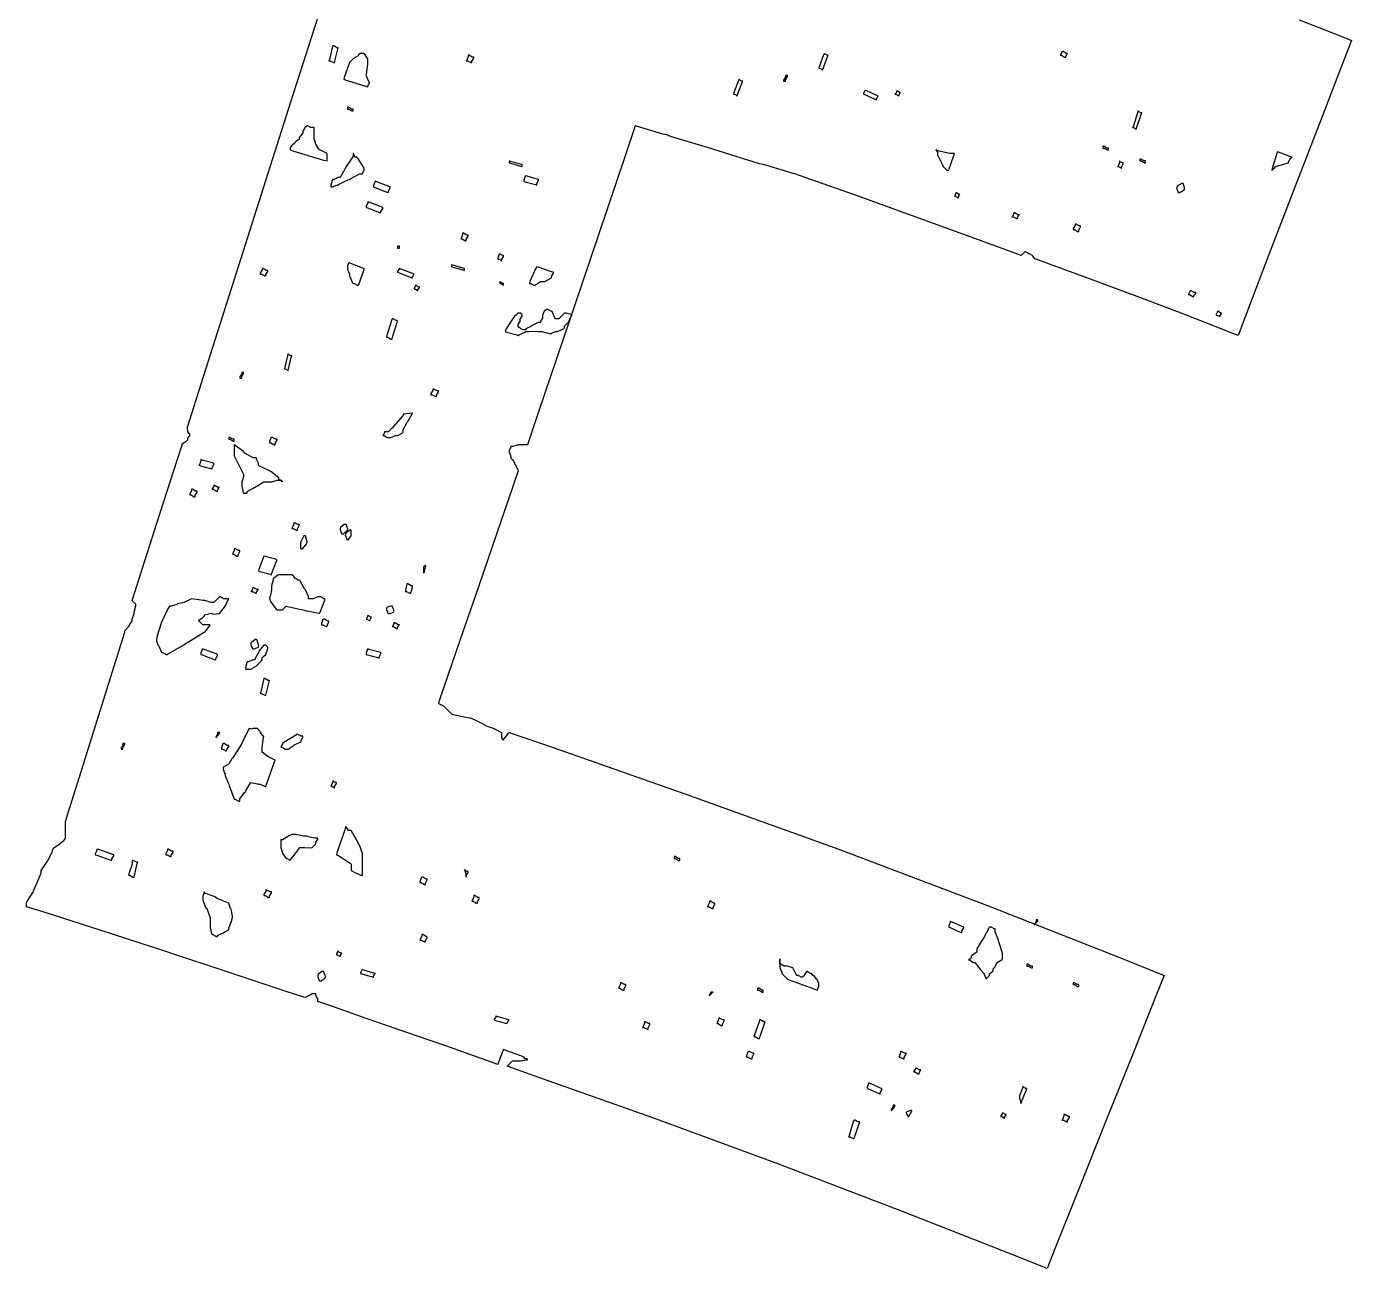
# Model space of a CAD drawing. Extents: x 54 to 303, y 49 to 296.
# Drawn here: x 267.97 to 293.16, y 236.01 to 259.63 of the extents above; entities that cross this region are included whole.
import ezdxf

# ---------------------------------------------------------------- set-up
doc = ezdxf.new("R2010")
doc.units = 0
doc.header["$MEASUREMENT"] = 0

msp = doc.modelspace()

# ---------------------------------------------------------------- linework, layer by layer
at = {"color": 7}
msp.add_lwpolyline([(292.162, 259.756), (292.91, 259.462), (293.158, 259.362), (293.015, 258.989), (292.584, 257.865), (292.082, 256.571), (291.58, 255.271), (291.148, 254.134), (291.006, 253.753), (290.747, 253.854), (289.968, 254.153), (289.083, 254.491), (288.198, 254.82), (287.42, 255.105), (287.161, 255.199), (287.143, 255.199), (287.099, 255.262), (287.091, 255.271), (287.091, 255.271), (287.037, 255.305), (287.021, 255.305), (287.011, 255.315), (286.964, 255.341), (286.949, 255.341), (286.939, 255.332), (286.887, 255.28), (286.879, 255.271), (286.588, 255.377), (285.72, 255.697), (284.726, 256.06), (283.732, 256.417), (282.864, 256.723), (282.575, 256.822), (282.547, 256.832), (282.046, 256.982), (281.976, 256.999), (281.904, 257.017), (281.136, 257.255), (281.058, 257.281), (280.978, 257.309), (280.212, 257.537), (280.142, 257.564), (280.07, 257.581), (279.567, 257.732), (279.54, 257.74), (279.338, 257.132), (278.518, 254.706), (277.698, 252.28), (277.496, 251.671), (277.452, 251.671), (277.352, 251.671), (277.319, 251.671), (277.301, 251.663), (277.207, 251.637), (277.177, 251.637), (277.177, 251.62), (277.151, 251.576), (277.143, 251.567), (277.143, 251.531), (277.151, 251.522), (277.177, 251.449), (277.177, 251.424), (277.177, 251.416), (277.203, 251.39), (277.213, 251.39), (277.221, 251.372), (277.309, 251.205), (277.319, 251.178), (277.217, 250.881), (276.913, 249.993), (276.56, 248.973), (276.207, 247.953), (275.903, 247.064), (275.802, 246.768), (275.802, 246.751), (275.898, 246.707), (275.908, 246.698), (275.916, 246.689), (275.978, 246.628), (275.978, 246.628), (275.978, 246.628), (276.039, 246.566), (276.049, 246.556), (276.057, 246.548), (276.321, 246.495), (276.365, 246.485), (276.41, 246.477), (276.674, 246.355), (276.684, 246.345), (276.692, 246.337), (276.842, 246.284), (276.86, 246.275), (276.877, 246.266), (277.001, 246.203), (277.001, 246.203), (277.001, 246.203), (277.001, 246.125), (277.001, 246.098), (277.001, 246.098), (277.027, 246.063), (277.037, 246.063), (277.045, 246.072), (277.133, 246.187), (277.143, 246.203), (277.983, 245.914), (280.507, 245.03), (283.395, 243.986), (286.27, 242.896), (288.765, 241.915), (289.595, 241.583), (289.446, 241.209), (288.999, 240.087), (288.484, 238.796), (287.967, 237.505), (287.521, 236.383), (287.373, 236.008), (286.686, 236.281), (284.623, 237.091), (282.253, 237.998), (279.876, 238.872), (277.799, 239.611), (277.107, 239.853), (277.115, 239.863), (277.203, 239.951), (277.213, 239.959), (277.239, 239.959), (277.299, 239.959), (277.319, 239.959), (277.363, 239.959), (277.486, 239.979), (277.496, 239.995), (277.46, 239.995), (277.45, 239.995), (277.424, 240.029), (277.424, 240.029), (277.388, 240.047), (277.081, 240.155), (277.037, 240.171), (277.027, 240.145), (276.939, 239.916), (276.931, 239.889), (276.701, 239.971), (276.009, 240.216), (275.219, 240.488), (274.429, 240.763), (273.738, 241.007), (273.509, 241.088), (273.509, 241.124), (273.473, 241.204), (273.473, 241.23), (273.439, 241.23), (273.403, 241.23), (273.385, 241.221), (273.279, 241.169), (273.262, 241.16), (272.907, 241.278), (271.84, 241.633), (270.617, 242.037), (269.393, 242.436), (268.326, 242.776), (267.971, 242.888), (267.971, 242.968), (268.093, 243.16), (268.111, 243.204), (268.128, 243.248), (268.242, 243.514), (268.252, 243.523), (268.252, 243.576), (268.34, 243.707), (268.358, 243.733), (268.374, 243.761), (268.464, 243.946), (268.464, 243.946), (268.464, 243.964), (268.49, 244.008), (268.5, 244.016), (268.545, 244.048), (268.683, 244.145), (268.71, 244.182), (268.71, 244.192), (268.71, 244.192), (268.71, 244.21), (268.71, 244.25), (268.71, 244.263), (268.71, 244.263), (268.71, 244.343), (268.71, 244.369), (268.71, 244.369), (268.71, 244.476), (268.71, 244.511), (268.786, 244.753), (269.015, 245.48), (269.274, 246.311), (269.533, 247.14), (269.762, 247.868), (269.839, 248.109), (269.839, 248.136), (269.901, 248.207), (269.911, 248.215), (269.919, 248.225), (269.981, 248.324), (269.981, 248.356), (269.989, 248.374), (270.015, 248.466), (270.015, 248.496), (270.024, 248.514), (270.051, 248.608), (270.051, 248.638), (270.042, 248.648), (269.989, 248.7), (269.981, 248.708), (270.077, 249.009), (270.456, 250.203), (270.836, 251.38), (270.933, 251.671), (270.933, 251.689), (270.994, 251.734), (271.004, 251.743), (271.012, 251.743), (271.04, 251.769), (271.04, 251.777), (271.04, 251.795), (271.064, 251.839), (271.074, 251.847), (271.074, 251.883), (271.064, 251.883), (271.04, 251.919), (271.04, 251.919), (271.04, 251.919), (271.03, 252.008), (271.04, 252.024), (271.3, 252.853), (272.087, 255.342), (272.996, 258.193), (273.906, 261.039)], dxfattribs=at)
for points in [[(273.72, 258.975), (273.746, 258.975), (273.805, 258.939), (273.826, 258.939), (273.834, 258.966), (273.886, 259.195), (273.896, 259.221), (273.87, 259.221), (273.811, 259.256), (273.792, 259.256), (273.782, 259.221), (273.728, 259.001), (273.72, 258.975)], [(274.391, 259.115), (274.373, 259.115), (274.321, 259.115), (274.321, 259.115), (274.311, 259.115), (274.285, 259.089), (274.285, 259.079), (274.275, 259.071), (274.187, 259.019), (274.179, 259.009), (274.169, 259.001), (274.116, 258.948), (274.108, 258.939), (274.099, 258.904), (274.011, 258.658), (274.002, 258.622), (274.046, 258.604), (274.417, 258.49), (274.461, 258.48), (274.461, 258.498), (274.487, 258.542), (274.497, 258.55), (274.487, 258.568), (274.434, 258.684), (274.425, 258.692), (274.434, 258.72), (274.461, 258.911), (274.461, 258.975), (274.461, 259.011), (274.399, 259.107), (274.391, 259.115)], [(276.331, 258.975), (276.357, 258.975), (276.417, 258.939), (276.437, 258.939), (276.437, 258.966), (276.472, 259.026), (276.472, 259.045), (276.444, 259.045), (276.385, 259.079), (276.365, 259.079), (276.365, 259.053), (276.339, 258.984), (276.331, 258.975)], [(283.034, 258.833), (283.051, 258.833), (283.095, 258.808), (283.104, 258.798), (283.112, 258.825), (283.2, 259.053), (283.21, 259.079), (283.192, 259.079), (283.148, 259.107), (283.14, 259.115), (283.122, 259.089), (283.042, 258.86), (283.034, 258.833)], [(287.62, 259.079), (287.646, 259.079), (287.705, 259.045), (287.726, 259.045), (287.726, 259.063), (287.751, 259.107), (287.76, 259.115), (287.733, 259.115), (287.674, 259.151), (287.654, 259.151), (287.654, 259.133), (287.628, 259.089), (287.62, 259.079)], [(282.363, 258.586), (282.399, 258.586), (282.399, 258.614), (282.435, 258.673), (282.435, 258.692), (282.399, 258.692), (282.399, 258.666), (282.363, 258.607), (282.363, 258.586)], [(281.41, 258.34), (281.427, 258.34), (281.471, 258.313), (281.481, 258.304), (281.489, 258.331), (281.577, 258.56), (281.587, 258.586), (281.569, 258.586), (281.525, 258.614), (281.517, 258.622), (281.499, 258.588), (281.419, 258.367), (281.41, 258.34)], [(283.88, 258.34), (283.906, 258.331), (284.1, 258.243), (284.127, 258.233), (284.127, 258.251), (284.153, 258.295), (284.163, 258.304), (284.135, 258.313), (283.942, 258.402), (283.916, 258.41), (283.906, 258.402), (283.88, 258.356), (283.88, 258.34)], [(284.479, 258.34), (284.497, 258.34), (284.541, 258.313), (284.551, 258.304), (284.551, 258.322), (284.576, 258.366), (284.585, 258.374), (284.567, 258.374), (284.523, 258.402), (284.515, 258.41), (284.515, 258.393), (284.488, 258.34), (284.479, 258.34)], [(274.072, 258.057), (274.099, 258.057), (274.158, 258.021), (274.179, 258.021), (274.179, 258.057), (274.151, 258.057), (274.092, 258.093), (274.072, 258.093), (274.072, 258.093), (274.072, 258.057), (274.072, 258.057)], [(288.995, 257.704), (289.012, 257.704), (289.056, 257.678), (289.065, 257.668), (289.074, 257.696), (289.162, 257.952), (289.172, 257.987), (289.154, 257.987), (289.11, 258.013), (289.101, 258.021), (289.092, 257.987), (289.012, 257.74), (288.995, 257.704)], [(273.297, 257.74), (273.297, 257.732), (273.262, 257.704), (273.262, 257.704), (273.262, 257.704), (273.226, 257.625), (273.226, 257.598), (273.217, 257.59), (273.156, 257.517), (273.156, 257.492), (273.156, 257.484), (273.12, 257.458), (273.12, 257.458), (273.12, 257.458), (273.086, 257.431), (273.086, 257.422), (273.076, 257.422), (273.05, 257.397), (273.05, 257.387), (273.032, 257.387), (272.988, 257.333), (272.98, 257.315), (272.98, 257.281), (273.05, 257.255), (273.614, 257.087), (273.685, 257.069), (273.685, 257.069), (273.685, 257.176), (273.685, 257.211), (273.685, 257.211), (273.561, 257.273), (273.543, 257.281), (273.526, 257.291), (273.473, 257.387), (273.473, 257.387), (273.473, 257.387), (273.439, 257.493), (273.439, 257.528), (273.439, 257.572), (273.439, 257.671), (273.439, 257.704), (273.403, 257.704), (273.375, 257.704), (273.316, 257.74), (273.297, 257.74)], [(274.179, 257.211), (274.179, 257.158), (274.09, 257.026), (274.072, 256.999), (274.055, 256.973), (273.94, 256.77), (273.932, 256.752), (273.896, 256.752), (273.818, 256.716), (273.792, 256.716), (273.782, 256.699), (273.756, 256.607), (273.756, 256.576), (273.79, 256.576), (273.868, 256.61), (273.896, 256.61), (273.904, 256.62), (274.081, 256.708), (274.108, 256.716), (274.134, 256.734), (274.3, 256.822), (274.355, 256.822), (274.355, 256.84), (274.381, 256.884), (274.391, 256.892), (274.391, 256.928), (274.381, 256.946), (274.267, 257.123), (274.249, 257.139), (274.215, 257.139), (274.215, 257.157), (274.187, 257.211), (274.179, 257.211)], [(285.257, 257.281), (285.257, 257.273), (285.291, 257.245), (285.291, 257.245), (285.291, 257.211), (285.291, 257.175), (285.3, 257.158), (285.388, 256.981), (285.397, 256.963), (285.405, 256.955), (285.458, 256.902), (285.467, 256.892), (285.503, 256.892), (285.512, 256.92), (285.6, 257.176), (285.61, 257.211), (285.521, 257.211), (285.291, 257.265), (285.257, 257.281)], [(288.432, 257.315), (288.458, 257.315), (288.516, 257.281), (288.536, 257.281), (288.536, 257.315), (288.51, 257.315), (288.451, 257.351), (288.432, 257.351), (288.432, 257.351), (288.432, 257.315), (288.432, 257.315)], [(291.641, 256.892), (291.65, 256.892), (291.677, 256.92), (291.677, 256.928), (291.685, 256.928), (291.711, 256.955), (291.711, 256.963), (291.738, 256.973), (291.932, 257.026), (291.96, 257.035), (291.96, 257.052), (291.984, 257.096), (291.994, 257.105), (291.994, 257.114), (292.03, 257.139), (292.03, 257.139), (292.002, 257.149), (291.773, 257.237), (291.747, 257.245), (291.738, 257.211), (291.65, 256.928), (291.641, 256.892)], [(277.143, 257.035), (277.169, 257.026), (277.362, 256.973), (277.39, 256.963), (277.39, 256.999), (277.362, 257.008), (277.169, 257.061), (277.143, 257.069), (277.143, 257.069), (277.143, 257.044), (277.143, 257.035)], [(288.713, 256.963), (288.731, 256.963), (288.775, 256.938), (288.785, 256.928), (288.785, 256.956), (288.819, 257.015), (288.819, 257.035), (288.801, 257.035), (288.757, 257.061), (288.749, 257.069), (288.749, 257.043), (288.721, 256.973), (288.713, 256.963)], [(289.137, 257.069), (289.163, 257.069), (289.221, 257.035), (289.242, 257.035), (289.242, 257.069), (289.216, 257.069), (289.156, 257.105), (289.137, 257.105), (289.137, 257.105), (289.137, 257.069), (289.137, 257.069)], [(274.567, 256.576), (274.593, 256.567), (274.822, 256.479), (274.85, 256.469), (274.85, 256.497), (274.884, 256.556), (274.884, 256.576), (274.857, 256.585), (274.628, 256.673), (274.602, 256.682), (274.592, 256.673), (274.567, 256.6), (274.567, 256.576)], [(277.424, 256.682), (277.45, 256.673), (277.644, 256.62), (277.672, 256.61), (277.672, 256.638), (277.706, 256.697), (277.706, 256.716), (277.679, 256.726), (277.486, 256.778), (277.46, 256.786), (277.45, 256.778), (277.424, 256.707), (277.424, 256.682)], [(285.61, 256.399), (285.626, 256.399), (285.67, 256.373), (285.68, 256.363), (285.68, 256.381), (285.704, 256.425), (285.714, 256.433), (285.696, 256.433), (285.652, 256.461), (285.644, 256.469), (285.644, 256.469), (285.618, 256.409), (285.61, 256.399)], [(289.947, 256.646), (289.943, 256.65), (289.851, 256.594), (289.843, 256.576), (289.833, 256.559), (289.866, 256.469), (289.877, 256.469), (289.881, 256.465), (289.974, 256.523), (289.983, 256.54), (289.983, 256.567), (289.956, 256.638), (289.947, 256.646)], [(274.425, 256.187), (274.452, 256.179), (274.68, 256.091), (274.708, 256.081), (274.708, 256.109), (274.744, 256.168), (274.744, 256.187), (274.716, 256.197), (274.487, 256.285), (274.461, 256.293), (274.461, 256.267), (274.425, 256.208), (274.425, 256.187)], [(286.702, 256.01), (286.728, 256.01), (286.788, 255.976), (286.808, 255.976), (286.808, 255.994), (286.834, 256.038), (286.844, 256.046), (286.816, 256.046), (286.757, 256.081), (286.738, 256.081), (286.738, 256.064), (286.711, 256.02), (286.702, 256.01)], [(276.225, 255.588), (276.251, 255.588), (276.31, 255.552), (276.331, 255.552), (276.331, 255.579), (276.365, 255.639), (276.365, 255.658), (276.339, 255.658), (276.28, 255.694), (276.261, 255.694), (276.261, 255.668), (276.233, 255.597), (276.225, 255.588)], [(287.867, 255.764), (287.893, 255.764), (287.952, 255.728), (287.973, 255.728), (287.973, 255.756), (288.007, 255.815), (288.007, 255.834), (287.981, 255.834), (287.922, 255.87), (287.903, 255.87), (287.903, 255.844), (287.867, 255.785), (287.867, 255.764)], [(275.026, 255.411), (275.06, 255.411), (275.06, 255.447), (275.026, 255.447), (275.026, 255.447), (275.026, 255.411), (275.026, 255.411)], [(276.931, 255.199), (276.947, 255.199), (276.991, 255.174), (277.001, 255.165), (277.001, 255.192), (277.037, 255.251), (277.037, 255.271), (277.019, 255.271), (276.975, 255.297), (276.967, 255.305), (276.957, 255.297), (276.931, 255.224), (276.931, 255.199)], [(272.415, 254.918), (272.441, 254.918), (272.5, 254.882), (272.521, 254.882), (272.521, 254.909), (272.557, 254.969), (272.557, 254.988), (272.529, 254.988), (272.47, 255.022), (272.451, 255.022), (272.451, 254.996), (272.415, 254.938), (272.415, 254.918)], [(274.072, 255.058), (274.072, 255.014), (274.108, 254.915), (274.108, 254.882), (274.116, 254.874), (274.169, 254.751), (274.179, 254.742), (274.205, 254.742), (274.264, 254.706), (274.285, 254.706), (274.293, 254.742), (274.381, 254.988), (274.391, 255.022), (274.363, 255.032), (274.134, 255.12), (274.108, 255.129), (274.099, 255.129), (274.072, 255.076), (274.072, 255.058)], [(275.026, 254.952), (275.052, 254.944), (275.281, 254.856), (275.307, 254.846), (275.307, 254.864), (275.334, 254.909), (275.343, 254.918), (275.316, 254.927), (275.087, 255.014), (275.06, 255.022), (275.06, 255.022), (275.026, 254.97), (275.026, 254.952)], [(276.049, 255.058), (276.075, 255.05), (276.268, 254.998), (276.295, 254.988), (276.295, 255.022), (276.268, 255.032), (276.075, 255.086), (276.049, 255.094), (276.053, 255.09), (276.049, 255.058), (276.049, 255.058)], [(277.53, 254.742), (277.556, 254.742), (277.615, 254.706), (277.636, 254.706), (277.644, 254.715), (277.744, 254.776), (277.777, 254.776), (277.821, 254.776), (277.935, 254.838), (277.953, 254.846), (277.953, 254.874), (277.989, 254.933), (277.989, 254.952), (277.953, 254.962), (277.698, 255.05), (277.672, 255.058), (277.654, 255.032), (277.538, 254.777), (277.53, 254.742)], [(275.343, 254.635), (275.36, 254.635), (275.404, 254.609), (275.413, 254.599), (275.413, 254.617), (275.439, 254.661), (275.449, 254.67), (275.431, 254.67), (275.387, 254.697), (275.379, 254.706), (275.369, 254.706), (275.343, 254.653), (275.343, 254.635)], [(276.967, 254.742), (276.983, 254.742), (277.027, 254.715), (277.037, 254.706), (277.037, 254.742), (277.019, 254.742), (276.975, 254.768), (276.967, 254.776), (276.967, 254.776), (276.967, 254.751), (276.967, 254.742)], [(290.054, 254.529), (290.08, 254.529), (290.139, 254.493), (290.16, 254.493), (290.16, 254.511), (290.196, 254.552), (290.196, 254.565), (290.168, 254.565), (290.109, 254.599), (290.09, 254.599), (290.09, 254.599), (290.062, 254.539), (290.054, 254.529)], [(277.071, 253.824), (277.097, 253.815), (277.291, 253.763), (277.319, 253.753), (277.336, 253.763), (277.442, 253.815), (277.46, 253.824), (277.52, 253.824), (277.671, 253.833), (277.706, 253.824), (277.767, 253.824), (277.906, 253.788), (277.953, 253.788), (277.961, 253.798), (278.034, 253.824), (278.059, 253.824), (278.076, 253.833), (278.191, 253.886), (278.201, 253.894), (278.201, 253.93), (278.209, 253.939), (278.262, 253.992), (278.271, 254), (278.28, 254.018), (278.332, 254.132), (278.342, 254.14), (278.324, 254.15), (278.232, 254.176), (278.201, 254.176), (278.191, 254.168), (278.103, 254.08), (278.095, 254.07), (278.059, 254.07), (278.025, 254.07), (278.015, 254.088), (277.961, 254.204), (277.953, 254.212), (277.935, 254.212), (277.891, 254.238), (277.883, 254.247), (277.848, 254.247), (277.848, 254.238), (277.813, 254.212), (277.813, 254.212), (277.813, 254.212), (277.777, 254.134), (277.777, 254.106), (277.777, 254.08), (277.742, 254.021), (277.742, 254), (277.698, 254), (277.582, 253.939), (277.566, 253.93), (277.556, 253.921), (277.46, 253.876), (277.46, 253.86), (277.424, 253.86), (277.406, 253.86), (277.362, 253.886), (277.354, 253.894), (277.344, 253.894), (277.319, 253.93), (277.319, 253.93), (277.319, 253.957), (277.354, 254.017), (277.354, 254.036), (277.354, 254.062), (277.39, 254.121), (277.39, 254.14), (277.39, 254.15), (277.362, 254.176), (277.354, 254.176), (277.319, 254.176), (277.309, 254.176), (277.283, 254.15), (277.283, 254.14), (277.256, 254.132), (277.089, 253.877), (277.071, 253.824)], [(290.583, 254.14), (290.599, 254.14), (290.643, 254.116), (290.653, 254.106), (290.653, 254.124), (290.689, 254.164), (290.689, 254.176), (290.671, 254.176), (290.627, 254.204), (290.619, 254.212), (290.609, 254.204), (290.583, 254.157), (290.583, 254.14)], [(274.814, 253.717), (274.84, 253.717), (274.899, 253.683), (274.92, 253.683), (274.928, 253.719), (275.016, 254.001), (275.026, 254.036), (274.998, 254.036), (274.939, 254.07), (274.92, 254.07), (274.91, 254.036), (274.822, 253.753), (274.814, 253.717)], [(272.874, 253.118), (272.89, 253.118), (272.934, 253.092), (272.944, 253.082), (272.952, 253.11), (273.004, 253.339), (273.014, 253.365), (272.996, 253.365), (272.952, 253.392), (272.944, 253.401), (272.934, 253.366), (272.882, 253.146), (272.874, 253.118)], [(272.028, 252.942), (272.062, 252.942), (272.062, 252.969), (272.098, 253.028), (272.098, 253.048), (272.062, 253.048), (272.062, 253.022), (272.028, 252.962), (272.028, 252.942)], [(275.66, 252.625), (275.686, 252.625), (275.746, 252.589), (275.766, 252.589), (275.766, 252.616), (275.802, 252.676), (275.802, 252.695), (275.775, 252.695), (275.715, 252.729), (275.696, 252.729), (275.696, 252.703), (275.66, 252.645), (275.66, 252.625)], [(275.307, 252.272), (275.307, 252.272), (275.139, 252.254), (275.131, 252.236), (275.113, 252.21), (274.946, 252.017), (274.92, 251.99), (274.91, 251.981), (274.858, 251.929), (274.85, 251.919), (274.85, 251.919), (274.778, 251.919), (274.778, 251.919), (274.778, 251.901), (274.752, 251.857), (274.744, 251.847), (274.77, 251.847), (274.829, 251.813), (274.85, 251.813), (274.894, 251.813), (274.993, 251.847), (275.026, 251.847), (275.042, 251.857), (275.131, 251.904), (275.131, 251.919), (275.131, 251.963), (275.193, 252.078), (275.203, 252.096), (275.219, 252.113), (275.307, 252.272), (275.307, 252.272)], [(271.815, 251.777), (271.841, 251.777), (271.901, 251.743), (271.921, 251.743), (271.921, 251.777), (271.894, 251.777), (271.835, 251.813), (271.815, 251.813), (271.815, 251.813), (271.815, 251.787), (271.815, 251.777)], [(271.921, 251.671), (271.921, 251.671), (271.921, 251.593), (271.921, 251.567), (271.921, 251.567), (271.921, 251.488), (271.921, 251.46), (271.938, 251.426), (272.08, 251.143), (272.098, 251.108), (272.098, 251.063), (272.062, 250.964), (272.062, 250.931), (272.062, 250.887), (272.088, 250.764), (272.098, 250.755), (272.132, 250.755), (272.168, 250.755), (272.168, 250.782), (272.291, 250.853), (272.308, 250.861), (272.335, 250.879), (272.485, 250.965), (272.485, 250.965), (272.485, 250.965), (272.564, 250.965), (272.591, 250.965), (272.635, 250.965), (272.734, 251.001), (272.767, 251.001), (272.784, 251.001), (272.828, 250.975), (272.838, 250.965), (272.838, 250.975), (272.812, 251.001), (272.803, 251.001), (272.767, 251.001), (272.767, 251.045), (272.617, 251.161), (272.591, 251.178), (272.564, 251.187), (272.389, 251.275), (272.38, 251.284), (272.38, 251.32), (272.344, 251.398), (272.344, 251.424), (272.282, 251.424), (272.124, 251.514), (272.098, 251.531), (272.088, 251.549), (271.921, 251.671), (271.921, 251.671)], [(272.591, 251.707), (272.617, 251.707), (272.676, 251.671), (272.697, 251.671), (272.697, 251.699), (272.733, 251.758), (272.733, 251.777), (272.705, 251.777), (272.646, 251.813), (272.627, 251.813), (272.617, 251.805), (272.591, 251.732), (272.591, 251.707)], [(271.25, 251.284), (271.277, 251.275), (271.471, 251.223), (271.498, 251.214), (271.498, 251.24), (271.533, 251.299), (271.533, 251.318), (271.505, 251.328), (271.312, 251.382), (271.286, 251.39), (271.286, 251.364), (271.259, 251.293), (271.25, 251.284)], [(271.498, 250.825), (271.525, 250.825), (271.582, 250.789), (271.603, 250.789), (271.603, 250.807), (271.629, 250.853), (271.639, 250.861), (271.611, 250.861), (271.552, 250.895), (271.533, 250.895), (271.533, 250.879), (271.498, 250.839), (271.498, 250.825)], [(271.074, 250.719), (271.1, 250.719), (271.159, 250.685), (271.18, 250.685), (271.18, 250.711), (271.216, 250.77), (271.216, 250.789), (271.188, 250.789), (271.129, 250.825), (271.11, 250.825), (271.11, 250.799), (271.074, 250.74), (271.074, 250.719)], [(273.014, 250.083), (273.04, 250.083), (273.1, 250.049), (273.12, 250.049), (273.12, 250.077), (273.156, 250.136), (273.156, 250.155), (273.129, 250.155), (273.069, 250.19), (273.05, 250.19), (273.05, 250.164), (273.022, 250.093), (273.014, 250.083)], [(274.038, 250.155), (274.011, 250.155), (273.94, 250.101), (273.932, 250.083), (273.932, 250.057), (273.958, 249.989), (273.968, 249.979), (273.994, 249.979), (274.063, 250.033), (274.072, 250.049), (274.081, 250.067), (274.048, 250.155), (274.038, 250.155)], [(273.262, 249.943), (273.244, 249.943), (273.199, 249.855), (273.19, 249.837), (273.181, 249.82), (273.181, 249.706), (273.19, 249.696), (273.217, 249.696), (273.287, 249.776), (273.297, 249.803), (273.305, 249.829), (273.272, 249.943), (273.262, 249.943)], [(274.144, 250.049), (274.116, 250.049), (274.046, 249.997), (274.038, 249.979), (274.028, 249.962), (274.061, 249.873), (274.072, 249.873), (274.09, 249.873), (274.134, 249.935), (274.144, 249.943), (274.144, 249.971), (274.144, 250.049), (274.144, 250.049)], [(271.885, 249.59), (271.912, 249.59), (271.971, 249.554), (271.992, 249.554), (271.992, 249.582), (272.028, 249.641), (272.028, 249.66), (272, 249.66), (271.941, 249.696), (271.921, 249.696), (271.921, 249.67), (271.894, 249.6), (271.885, 249.59)], [(272.38, 249.273), (272.407, 249.265), (272.6, 249.211), (272.627, 249.202), (272.635, 249.229), (272.723, 249.458), (272.733, 249.484), (272.705, 249.494), (272.511, 249.546), (272.485, 249.554), (272.467, 249.52), (272.389, 249.3), (272.38, 249.273)], [(275.555, 249.378), (275.555, 249.378), (275.519, 249.353), (275.519, 249.344), (275.519, 249.318), (275.519, 249.238), (275.519, 249.238), (275.528, 249.238), (275.564, 249.37), (275.555, 249.378)], [(272.591, 248.779), (272.591, 248.752), (272.617, 248.682), (272.627, 248.672), (272.635, 248.656), (272.723, 248.541), (272.733, 248.532), (272.767, 248.532), (272.784, 248.532), (272.824, 248.532), (272.838, 248.532), (272.846, 248.541), (272.91, 248.602), (272.91, 248.602), (272.91, 248.602), (273.19, 248.541), (273.226, 248.532), (273.27, 248.524), (273.534, 248.471), (273.543, 248.462), (273.552, 248.489), (273.64, 248.718), (273.649, 248.744), (273.622, 248.744), (273.563, 248.779), (273.543, 248.779), (273.508, 248.779), (273.429, 248.744), (273.403, 248.744), (273.367, 248.744), (273.333, 248.744), (273.333, 248.788), (273.279, 248.903), (273.262, 248.921), (273.252, 248.947), (273.164, 249.089), (273.156, 249.097), (273.138, 249.097), (273.094, 249.123), (273.086, 249.131), (273.076, 249.131), (273.05, 249.167), (273.05, 249.167), (273.014, 249.202), (272.996, 249.202), (272.956, 249.202), (272.944, 249.202), (272.9, 249.202), (272.801, 249.202), (272.767, 249.202), (272.749, 249.193), (272.661, 249.122), (272.661, 249.097), (272.652, 249.079), (272.627, 248.987), (272.627, 248.955), (272.627, 248.911), (272.6, 248.788), (272.591, 248.779)], [(272.238, 248.885), (272.264, 248.885), (272.324, 248.849), (272.344, 248.849), (272.344, 248.867), (272.371, 248.912), (272.38, 248.921), (272.353, 248.921), (272.293, 248.955), (272.274, 248.955), (272.274, 248.938), (272.247, 248.894), (272.238, 248.885)], [(275.167, 248.885), (275.193, 248.885), (275.252, 248.849), (275.273, 248.849), (275.281, 248.867), (275.307, 248.961), (275.307, 248.991), (275.281, 248.991), (275.222, 249.025), (275.203, 249.025), (275.203, 249.025), (275.175, 248.903), (275.167, 248.885)], [(270.44, 247.967), (270.44, 247.941), (270.465, 247.872), (270.474, 247.862), (270.483, 247.854), (270.535, 247.73), (270.545, 247.72), (270.563, 247.72), (270.607, 247.696), (270.617, 247.686), (270.651, 247.686), (270.667, 247.696), (270.959, 247.87), (271.004, 247.897), (271.048, 247.924), (271.338, 248.1), (271.356, 248.109), (271.365, 248.118), (271.453, 248.233), (271.463, 248.249), (271.427, 248.249), (271.348, 248.249), (271.322, 248.249), (271.312, 248.259), (271.259, 248.311), (271.25, 248.32), (271.25, 248.338), (271.312, 248.383), (271.322, 248.392), (271.33, 248.392), (271.356, 248.418), (271.356, 248.426), (271.356, 248.436), (271.481, 248.471), (271.498, 248.462), (271.515, 248.453), (271.639, 248.462), (271.639, 248.462), (271.639, 248.462), (271.735, 248.586), (271.745, 248.602), (271.753, 248.62), (271.815, 248.744), (271.815, 248.744), (271.815, 248.744), (271.745, 248.744), (271.745, 248.744), (271.718, 248.744), (271.658, 248.779), (271.639, 248.779), (271.629, 248.77), (271.541, 248.682), (271.533, 248.672), (271.479, 248.672), (271.361, 248.708), (271.322, 248.708), (271.294, 248.718), (271.11, 248.744), (271.11, 248.744), (271.092, 248.736), (270.977, 248.682), (270.969, 248.672), (270.969, 248.672), (270.844, 248.648), (270.827, 248.638), (270.809, 248.63), (270.717, 248.602), (270.687, 248.602), (270.651, 248.541), (270.536, 248.299), (270.456, 248.039), (270.44, 247.967)], [(274.92, 248.602), (274.893, 248.602), (274.822, 248.577), (274.814, 248.568), (274.814, 248.541), (274.84, 248.471), (274.85, 248.462), (274.876, 248.462), (274.945, 248.488), (274.954, 248.496), (274.963, 248.506), (274.928, 248.594), (274.92, 248.602)], [(273.579, 248.249), (273.605, 248.249), (273.665, 248.215), (273.685, 248.215), (273.685, 248.241), (273.72, 248.301), (273.72, 248.32), (273.693, 248.32), (273.634, 248.356), (273.615, 248.356), (273.605, 248.347), (273.579, 248.274), (273.579, 248.249)], [(274.425, 248.356), (274.443, 248.356), (274.487, 248.329), (274.497, 248.32), (274.497, 248.338), (274.522, 248.383), (274.531, 248.392), (274.513, 248.392), (274.469, 248.418), (274.461, 248.426), (274.461, 248.426), (274.434, 248.365), (274.425, 248.356)], [(274.92, 248.215), (274.946, 248.215), (275.005, 248.179), (275.026, 248.179), (275.026, 248.197), (275.051, 248.241), (275.06, 248.249), (275.033, 248.249), (274.974, 248.285), (274.954, 248.285), (274.954, 248.269), (274.928, 248.225), (274.92, 248.215)], [(272.521, 247.862), (272.485, 247.862), (272.389, 247.748), (272.38, 247.72), (272.371, 247.704), (272.308, 247.58), (272.308, 247.58), (272.273, 247.58), (272.194, 247.544), (272.168, 247.544), (272.159, 247.527), (272.132, 247.435), (272.132, 247.403), (272.159, 247.403), (272.218, 247.403), (272.238, 247.403), (272.247, 247.413), (272.335, 247.465), (272.344, 247.474), (272.353, 247.483), (272.441, 247.563), (272.451, 247.58), (272.451, 247.614), (272.451, 247.624), (272.485, 247.65), (272.485, 247.65), (272.521, 247.686), (272.529, 247.704), (272.557, 247.796), (272.557, 247.826), (272.557, 247.826), (272.53, 247.858), (272.521, 247.862)], [(272.344, 247.967), (272.317, 247.967), (272.247, 247.915), (272.238, 247.897), (272.238, 247.87), (272.264, 247.8), (272.274, 247.79), (272.3, 247.79), (272.371, 247.818), (272.38, 247.826), (272.389, 247.844), (272.353, 247.959), (272.344, 247.967)], [(271.286, 247.686), (271.312, 247.678), (271.541, 247.589), (271.569, 247.58), (271.569, 247.607), (271.603, 247.667), (271.603, 247.686), (271.577, 247.696), (271.348, 247.782), (271.322, 247.79), (271.312, 247.782), (271.286, 247.711), (271.286, 247.686)], [(274.425, 247.686), (274.452, 247.678), (274.646, 247.624), (274.673, 247.614), (274.673, 247.642), (274.708, 247.701), (274.708, 247.72), (274.68, 247.73), (274.487, 247.782), (274.461, 247.79), (274.452, 247.782), (274.425, 247.711), (274.425, 247.686)], [(272.415, 246.944), (272.441, 246.944), (272.5, 246.908), (272.521, 246.908), (272.529, 246.936), (272.582, 247.165), (272.591, 247.191), (272.564, 247.191), (272.504, 247.227), (272.485, 247.227), (272.475, 247.201), (272.423, 246.972), (272.415, 246.944)], [(271.569, 246.098), (271.569, 246.098), (271.569, 246.098), (271.569, 246.098), (271.577, 246.108), (271.639, 246.18), (271.639, 246.203), (271.603, 246.203), (271.603, 246.177), (271.577, 246.116), (271.569, 246.098)], [(271.745, 245.427), (271.745, 245.375), (271.806, 245.243), (271.815, 245.217), (271.823, 245.19), (271.912, 244.952), (271.921, 244.934), (271.938, 244.934), (271.982, 244.908), (271.992, 244.898), (272.028, 244.898), (272.028, 244.942), (272.114, 245.058), (272.132, 245.074), (272.141, 245.092), (272.229, 245.243), (272.238, 245.251), (272.238, 245.251), (272.362, 245.226), (272.38, 245.217), (272.415, 245.217), (272.493, 245.181), (272.521, 245.181), (272.537, 245.234), (272.679, 245.622), (272.697, 245.674), (272.697, 245.674), (272.573, 245.737), (272.557, 245.746), (272.539, 245.755), (272.451, 245.827), (272.451, 245.85), (272.451, 245.922), (272.475, 246.107), (272.485, 246.133), (272.467, 246.133), (272.423, 246.195), (272.415, 246.203), (272.415, 246.221), (272.361, 246.275), (272.344, 246.275), (272.326, 246.275), (272.287, 246.275), (272.274, 246.275), (272.264, 246.266), (272.204, 246.275), (272.204, 246.275), (272.204, 246.275), (272.078, 246.028), (272.062, 245.992), (272.044, 245.958), (271.894, 245.719), (271.885, 245.71), (271.876, 245.702), (271.823, 245.613), (271.815, 245.604), (271.806, 245.595), (271.718, 245.543), (271.709, 245.533), (271.709, 245.507), (271.735, 245.427), (271.745, 245.427)], [(273.12, 246.169), (273.093, 246.152), (272.864, 246.01), (272.838, 245.992), (272.838, 245.976), (272.812, 245.932), (272.803, 245.922), (272.83, 245.922), (272.889, 245.886), (272.91, 245.886), (272.944, 245.886), (273.04, 245.948), (273.05, 245.956), (273.058, 245.966), (273.173, 246.018), (273.19, 246.027), (273.19, 246.054), (273.226, 246.114), (273.226, 246.133), (273.199, 246.133), (273.129, 246.16), (273.12, 246.169)], [(269.769, 245.886), (269.805, 245.886), (269.805, 245.914), (269.839, 245.973), (269.839, 245.992), (269.805, 245.992), (269.805, 245.966), (269.769, 245.907), (269.769, 245.886)], [(271.675, 245.886), (271.701, 245.886), (271.759, 245.85), (271.779, 245.85), (271.779, 245.878), (271.815, 245.937), (271.815, 245.956), (271.788, 245.956), (271.729, 245.992), (271.709, 245.992), (271.7, 245.984), (271.675, 245.911), (271.675, 245.886)], [(273.756, 245.181), (273.772, 245.181), (273.816, 245.154), (273.826, 245.145), (273.826, 245.172), (273.862, 245.232), (273.862, 245.251), (273.844, 245.251), (273.8, 245.278), (273.792, 245.287), (273.792, 245.261), (273.764, 245.19), (273.756, 245.181)], [(273.862, 243.876), (273.888, 243.867), (274.126, 243.717), (274.144, 243.699), (274.144, 243.673), (274.144, 243.614), (274.144, 243.593), (274.144, 243.576), (274.236, 243.527), (274.325, 243.487), (274.355, 243.487), (274.355, 243.487), (274.355, 243.619), (274.355, 243.663), (274.355, 243.707), (274.355, 243.806), (274.355, 243.84), (274.355, 243.902), (274.301, 244.06), (274.285, 244.086), (274.267, 244.114), (274.152, 244.326), (274.144, 244.335), (274.108, 244.335), (274.099, 244.335), (274.072, 244.369), (274.072, 244.369), (274.072, 244.369), (274.046, 244.405), (274.038, 244.405), (274.02, 244.352), (273.878, 243.929), (273.862, 243.876)], [(272.803, 244.052), (272.803, 244.017), (272.828, 243.928), (272.838, 243.91), (272.846, 243.894), (272.91, 243.805), (272.91, 243.805), (272.926, 243.805), (272.97, 243.779), (272.98, 243.769), (272.988, 243.779), (273.076, 243.894), (273.086, 243.91), (273.094, 243.92), (273.156, 243.993), (273.156, 244.016), (273.19, 244.016), (273.208, 244.016), (273.249, 244.016), (273.262, 244.016), (273.262, 244.016), (273.393, 244.008), (273.403, 244.016), (273.411, 244.026), (273.463, 244.078), (273.473, 244.086), (273.473, 244.114), (273.509, 244.173), (273.509, 244.192), (273.455, 244.192), (273.323, 244.22), (273.297, 244.228), (273.235, 244.228), (273.096, 244.263), (273.05, 244.263), (273.022, 244.263), (272.952, 244.238), (272.944, 244.228), (272.934, 244.22), (272.835, 244.158), (272.803, 244.158), (272.803, 244.132), (272.803, 244.072), (272.803, 244.052)], [(269.276, 243.876), (269.31, 243.867), (269.557, 243.779), (269.592, 243.769), (269.592, 243.797), (269.628, 243.856), (269.628, 243.876), (269.592, 243.885), (269.344, 243.973), (269.31, 243.982), (269.31, 243.955), (269.276, 243.896), (269.276, 243.876)], [(270.617, 243.876), (270.643, 243.876), (270.701, 243.84), (270.721, 243.84), (270.721, 243.867), (270.757, 243.926), (270.757, 243.946), (270.729, 243.946), (270.67, 243.982), (270.651, 243.982), (270.651, 243.955), (270.617, 243.896), (270.617, 243.876)], [(280.282, 243.805), (280.308, 243.805), (280.367, 243.769), (280.388, 243.769), (280.388, 243.805), (280.361, 243.805), (280.301, 243.84), (280.282, 243.84), (280.282, 243.84), (280.282, 243.815), (280.282, 243.805)], [(269.911, 243.487), (269.937, 243.487), (269.995, 243.453), (270.015, 243.453), (270.024, 243.479), (270.077, 243.707), (270.087, 243.733), (270.06, 243.733), (270, 243.769), (269.981, 243.769), (269.981, 243.699), (269.919, 243.514), (269.911, 243.487)], [(276.331, 243.453), (276.331, 243.479), (276.365, 243.538), (276.365, 243.557), (276.348, 243.557), (276.304, 243.585), (276.295, 243.593), (276.304, 243.576), (276.331, 243.484), (276.331, 243.453)], [(275.449, 243.346), (275.475, 243.346), (275.535, 243.31), (275.555, 243.31), (275.555, 243.338), (275.59, 243.397), (275.59, 243.417), (275.562, 243.417), (275.503, 243.453), (275.483, 243.453), (275.474, 243.435), (275.449, 243.368), (275.449, 243.346)], [(271.322, 243.064), (271.322, 243.012), (271.374, 242.879), (271.392, 242.852), (271.409, 242.825), (271.463, 242.675), (271.463, 242.675), (271.463, 242.675), (271.463, 242.571), (271.463, 242.535), (271.463, 242.491), (271.489, 242.376), (271.498, 242.358), (271.515, 242.358), (271.559, 242.332), (271.569, 242.322), (271.603, 242.322), (271.603, 242.34), (271.691, 242.386), (271.709, 242.394), (271.726, 242.404), (271.815, 242.449), (271.815, 242.465), (271.815, 242.492), (271.851, 242.551), (271.851, 242.571), (271.859, 242.588), (271.885, 242.681), (271.885, 242.711), (271.885, 242.711), (271.859, 242.843), (271.851, 242.852), (271.841, 242.87), (271.815, 242.958), (271.815, 242.958), (271.815, 242.958), (271.595, 243.047), (271.569, 243.064), (271.541, 243.082), (271.356, 243.148), (271.356, 243.17), (271.347, 243.162), (271.322, 243.089), (271.322, 243.064)], [(272.485, 243.1), (272.511, 243.1), (272.571, 243.064), (272.591, 243.064), (272.591, 243.091), (272.627, 243.151), (272.627, 243.17), (272.6, 243.17), (272.54, 243.204), (272.521, 243.204), (272.521, 243.178), (272.485, 243.12), (272.485, 243.1)], [(276.437, 242.994), (276.463, 242.994), (276.521, 242.958), (276.542, 242.958), (276.542, 242.985), (276.578, 243.044), (276.578, 243.064), (276.55, 243.064), (276.491, 243.1), (276.472, 243.1), (276.472, 243.073), (276.445, 243.003), (276.437, 242.994)], [(280.917, 242.888), (280.943, 242.888), (281.003, 242.852), (281.023, 242.852), (281.023, 242.879), (281.058, 242.939), (281.058, 242.958), (281.03, 242.958), (280.971, 242.994), (280.952, 242.994), (280.952, 242.968), (280.925, 242.906), (280.917, 242.888)], [(285.503, 242.499), (285.53, 242.491), (285.722, 242.404), (285.75, 242.394), (285.75, 242.42), (285.786, 242.48), (285.786, 242.499), (285.758, 242.509), (285.564, 242.597), (285.538, 242.605), (285.528, 242.597), (285.503, 242.524), (285.503, 242.499)], [(287.125, 242.535), (287.125, 242.535), (287.125, 242.535), (287.125, 242.535), (287.134, 242.544), (287.197, 242.617), (287.197, 242.641), (287.161, 242.641), (287.161, 242.615), (287.134, 242.544), (287.125, 242.535)], [(275.449, 242.252), (275.475, 242.252), (275.535, 242.218), (275.555, 242.218), (275.555, 242.244), (275.59, 242.303), (275.59, 242.322), (275.562, 242.322), (275.503, 242.358), (275.483, 242.358), (275.483, 242.332), (275.457, 242.262), (275.449, 242.252)], [(285.89, 241.899), (285.89, 241.883), (285.969, 241.829), (285.997, 241.829), (286.005, 241.821), (286.093, 241.706), (286.103, 241.689), (286.111, 241.68), (286.163, 241.627), (286.173, 241.617), (286.173, 241.591), (286.209, 241.533), (286.209, 241.512), (286.217, 241.522), (286.27, 241.574), (286.279, 241.583), (286.279, 241.61), (286.349, 241.669), (286.349, 241.689), (286.349, 241.706), (286.385, 241.747), (286.385, 241.759), (286.393, 241.768), (286.42, 241.829), (286.42, 241.829), (286.42, 241.829), (286.516, 241.883), (286.526, 241.899), (286.526, 241.935), (286.526, 242.007), (286.464, 242.183), (286.456, 242.218), (286.446, 242.254), (286.385, 242.412), (286.385, 242.465), (286.367, 242.465), (286.323, 242.491), (286.315, 242.499), (286.279, 242.499), (286.27, 242.491), (286.155, 242.28), (286.139, 242.252), (286.121, 242.226), (286.033, 242.088), (286.033, 242.042), (286.033, 242.024), (285.97, 241.979), (285.962, 241.97), (285.952, 241.97), (285.926, 241.945), (285.926, 241.935), (285.926, 241.919), (285.89, 241.879), (285.89, 241.865), (285.893, 241.872), (285.89, 241.899), (285.89, 241.899)], [(273.862, 241.97), (273.878, 241.97), (273.922, 241.945), (273.932, 241.935), (273.932, 241.953), (273.958, 241.997), (273.968, 242.006), (273.95, 242.006), (273.904, 242.033), (273.896, 242.042), (273.886, 242.042), (273.862, 241.988), (273.862, 241.97)], [(282.292, 241.899), (282.292, 241.829), (282.292, 241.813), (282.292, 241.759), (282.292, 241.759), (282.292, 241.724), (282.328, 241.645), (282.328, 241.617), (282.337, 241.609), (282.425, 241.522), (282.435, 241.512), (282.487, 241.494), (282.936, 241.328), (282.998, 241.3), (283.006, 241.31), (283.034, 241.383), (283.034, 241.406), (283.034, 241.434), (282.998, 241.493), (282.998, 241.512), (282.988, 241.512), (282.964, 241.547), (282.964, 241.547), (282.964, 241.547), (282.936, 241.583), (282.928, 241.583), (282.918, 241.583), (282.892, 241.617), (282.892, 241.617), (282.874, 241.617), (282.83, 241.645), (282.822, 241.653), (282.804, 241.653), (282.76, 241.601), (282.751, 241.583), (282.751, 241.574), (282.715, 241.547), (282.715, 241.547), (282.698, 241.547), (282.654, 241.574), (282.645, 241.583), (282.611, 241.583), (282.601, 241.601), (282.547, 241.715), (282.539, 241.723), (282.521, 241.733), (282.429, 241.759), (282.399, 241.759), (282.371, 241.759), (282.312, 241.793), (282.292, 241.793), (282.292, 241.821), (282.292, 241.899), (282.292, 241.899)], [(273.615, 241.653), (273.587, 241.653), (273.517, 241.601), (273.509, 241.583), (273.509, 241.556), (273.534, 241.486), (273.543, 241.476), (273.57, 241.476), (273.64, 241.53), (273.649, 241.547), (273.658, 241.556), (273.623, 241.645), (273.615, 241.653)], [(274.321, 241.617), (274.347, 241.609), (274.54, 241.556), (274.567, 241.547), (274.567, 241.565), (274.592, 241.609), (274.602, 241.617), (274.575, 241.627), (274.381, 241.68), (274.355, 241.689), (274.345, 241.68), (274.321, 241.633), (274.321, 241.617)], [(286.985, 241.759), (287.011, 241.759), (287.07, 241.723), (287.091, 241.723), (287.091, 241.759), (287.063, 241.759), (287.004, 241.793), (286.985, 241.793), (286.989, 241.789), (286.985, 241.759), (286.985, 241.759)], [(279.224, 241.336), (279.25, 241.336), (279.309, 241.3), (279.33, 241.3), (279.33, 241.328), (279.364, 241.387), (279.364, 241.406), (279.338, 241.406), (279.279, 241.44), (279.26, 241.44), (279.26, 241.414), (279.232, 241.354), (279.224, 241.336)], [(281.869, 241.3), (281.896, 241.3), (281.955, 241.264), (281.976, 241.264), (281.976, 241.3), (281.948, 241.3), (281.889, 241.336), (281.869, 241.336), (281.869, 241.3)], [(287.867, 241.406), (287.893, 241.406), (287.952, 241.37), (287.973, 241.37), (287.973, 241.406), (287.945, 241.406), (287.886, 241.44), (287.867, 241.44), (287.867, 241.44), (287.867, 241.416), (287.867, 241.406)], [(280.952, 241.194), (280.96, 241.204), (281.014, 241.256), (281.023, 241.264), (280.988, 241.264), (280.978, 241.264), (280.952, 241.212), (280.952, 241.194)], [(276.86, 240.735), (276.886, 240.727), (277.079, 240.675), (277.107, 240.665), (277.107, 240.683), (277.133, 240.727), (277.143, 240.735), (277.115, 240.745), (276.921, 240.798), (276.895, 240.807), (276.895, 240.789), (276.86, 240.749), (276.86, 240.735)], [(279.683, 240.594), (279.709, 240.594), (279.768, 240.558), (279.789, 240.558), (279.789, 240.586), (279.823, 240.646), (279.823, 240.665), (279.795, 240.665), (279.736, 240.701), (279.717, 240.701), (279.717, 240.675), (279.691, 240.604), (279.683, 240.594)], [(281.094, 240.665), (281.12, 240.665), (281.179, 240.63), (281.2, 240.63), (281.2, 240.657), (281.234, 240.716), (281.234, 240.735), (281.207, 240.735), (281.147, 240.771), (281.128, 240.771), (281.128, 240.745), (281.102, 240.683), (281.094, 240.665)], [(281.799, 240.418), (281.825, 240.418), (281.885, 240.382), (281.905, 240.382), (281.914, 240.41), (282, 240.666), (282.01, 240.701), (281.984, 240.701), (281.924, 240.735), (281.905, 240.735), (281.896, 240.701), (281.807, 240.454), (281.799, 240.418)], [(281.657, 240.029), (281.684, 240.029), (281.743, 239.995), (281.763, 239.995), (281.763, 240.023), (281.799, 240.082), (281.799, 240.101), (281.772, 240.101), (281.712, 240.135), (281.693, 240.135), (281.684, 240.127), (281.657, 240.054), (281.657, 240.029)], [(284.551, 240.029), (284.577, 240.029), (284.635, 239.995), (284.656, 239.995), (284.656, 240.023), (284.692, 240.082), (284.692, 240.101), (284.664, 240.101), (284.605, 240.135), (284.585, 240.135), (284.585, 240.109), (284.559, 240.039), (284.551, 240.029)], [(284.832, 239.748), (284.859, 239.748), (284.918, 239.713), (284.938, 239.713), (284.938, 239.731), (284.964, 239.775), (284.974, 239.783), (284.947, 239.783), (284.887, 239.819), (284.868, 239.819), (284.868, 239.802), (284.841, 239.758), (284.832, 239.748)], [(283.95, 239.43), (283.977, 239.422), (284.171, 239.334), (284.198, 239.324), (284.198, 239.352), (284.233, 239.411), (284.233, 239.43), (284.205, 239.44), (284.012, 239.528), (283.986, 239.536), (283.977, 239.528), (283.95, 239.455), (283.95, 239.43)], [(286.844, 239.29), (286.844, 239.255), (286.869, 239.165), (286.879, 239.147), (286.887, 239.175), (286.975, 239.396), (286.985, 239.43), (286.967, 239.43), (286.923, 239.457), (286.915, 239.466), (286.905, 239.44), (286.852, 239.308), (286.844, 239.29)], [(284.409, 239.007), (284.418, 239.016), (284.479, 239.089), (284.479, 239.113), (284.445, 239.113), (284.445, 239.087), (284.409, 239.028), (284.409, 239.007)], [(283.597, 238.514), (283.624, 238.514), (283.683, 238.478), (283.704, 238.478), (283.712, 238.505), (283.8, 238.76), (283.81, 238.795), (283.782, 238.795), (283.723, 238.831), (283.704, 238.831), (283.686, 238.796), (283.606, 238.54), (283.597, 238.514)], [(284.798, 239.007), (284.788, 239.016), (284.7, 238.981), (284.692, 238.971), (284.692, 238.955), (284.728, 238.901), (284.728, 238.901), (284.744, 238.901), (284.803, 239), (284.798, 239.007)], [(286.492, 238.901), (286.508, 238.901), (286.552, 238.876), (286.562, 238.867), (286.562, 238.884), (286.596, 238.924), (286.596, 238.937), (286.578, 238.937), (286.534, 238.963), (286.526, 238.971), (286.526, 238.955), (286.492, 238.915), (286.492, 238.901)], [(287.654, 238.831), (287.681, 238.831), (287.74, 238.795), (287.76, 238.795), (287.76, 238.822), (287.796, 238.882), (287.796, 238.901), (287.769, 238.901), (287.71, 238.937), (287.69, 238.937), (287.69, 238.911), (287.663, 238.84), (287.654, 238.831)]]:
    msp.add_lwpolyline(points, close=True, dxfattribs=at)

doc.saveas('drawing.dxf')
